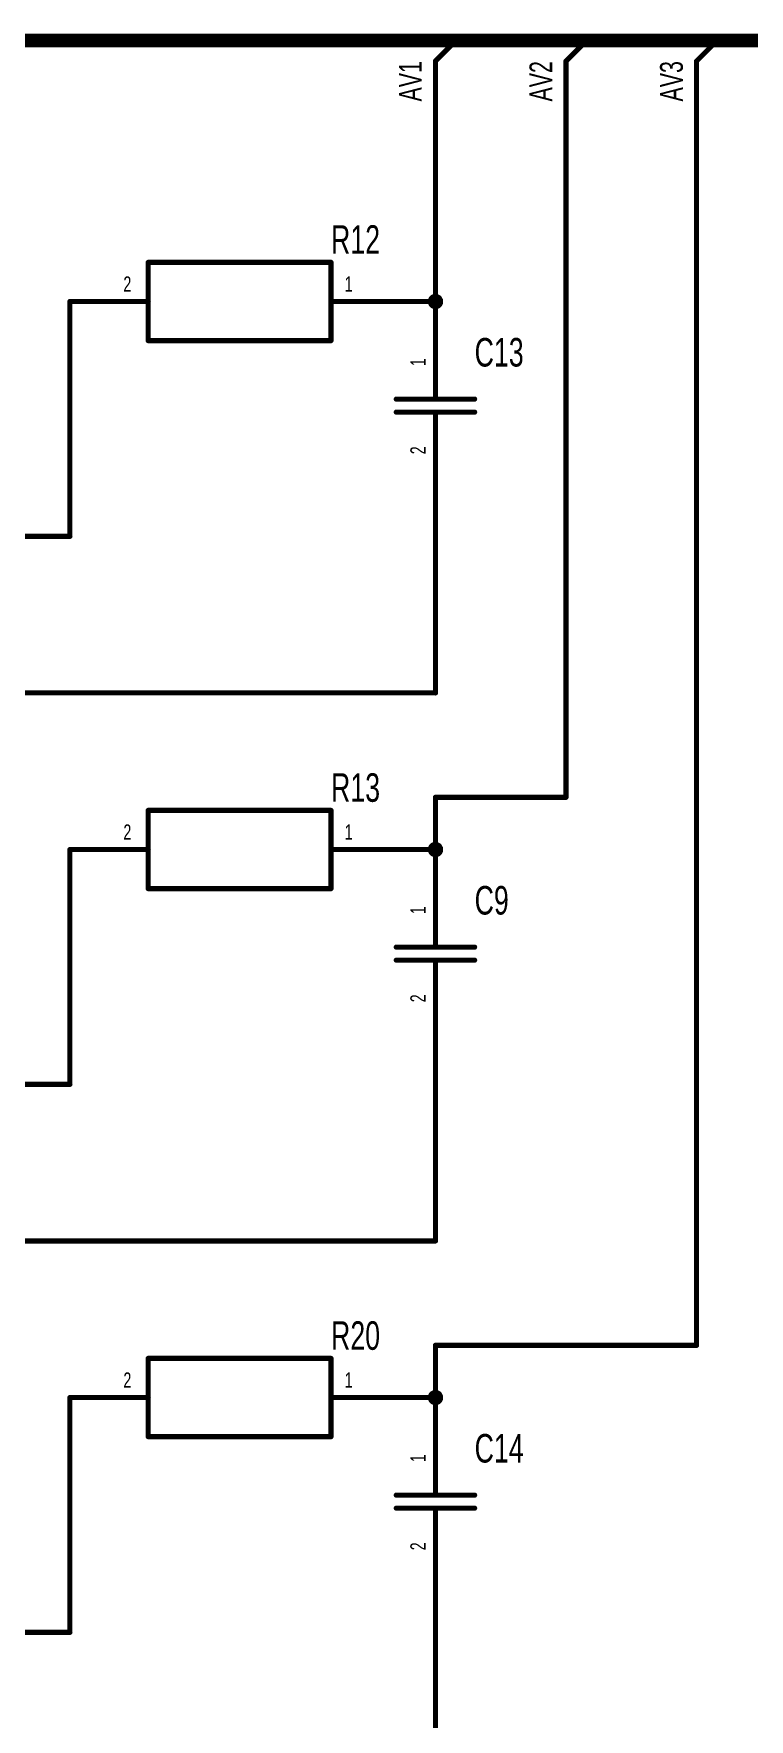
# Model space of a CAD drawing. Extents: x -4.5 to 18.4, y -0.7 to 15.5.
# Drawn here: x 5.881 to 7.251, y 2.314 to 5.543 of the extents above; entities that cross this region are included whole.
import ezdxf
from ezdxf.enums import TextEntityAlignment as Align

# ---------------------------------------------------------------- set-up
doc = ezdxf.new("R2010")
doc.units = 0
doc.header["$MEASUREMENT"] = 0
for name, color, linetype in [('Bus', 180, 'Continuous'), ('Element', 253, 'Continuous'), ('Net', 50, 'Continuous'), ('Pin', 50, 'Continuous')]:
    doc.layers.add(name, color=color, linetype=linetype)

msp = doc.modelspace()

# ---------------------------------------------------------------- linework, layer by layer
at = {"layer": 'Bus', "linetype": 'Continuous', "const_width": 0.0262}
msp.add_lwpolyline([(1, 5.5304), (7.55, 5.5304)], dxfattribs=at)
at = {"layer": 'Element', "linetype": 'Continuous', "const_width": 0.0049}
for points in [[(6.0975, 5.1054, 1), (6.1025, 5.1054, 1), (6.0975, 5.1054, 1)], [(6.0975, 5.1054, 1), (6.1025, 5.1054, 1), (6.0975, 5.1054, 1)], [(6.4475, 5.1054, 1), (6.4525, 5.1054, 1), (6.4475, 5.1054, 1)], [(6.4475, 5.1054, 1), (6.4525, 5.1054, 1), (6.4475, 5.1054, 1)], [(6.0975, 4.9554, 1), (6.1025, 4.9554, 1), (6.0975, 4.9554, 1)], [(6.0975, 4.9554, 1), (6.1025, 4.9554, 1), (6.0975, 4.9554, 1)], [(6.4475, 4.9554, 1), (6.4525, 4.9554, 1), (6.4475, 4.9554, 1)], [(6.4475, 4.9554, 1), (6.4525, 4.9554, 1), (6.4475, 4.9554, 1)], [(6.6475, 4.8804, 1), (6.6525, 4.8804, 1), (6.6475, 4.8804, 1)], [(6.5725, 4.8434, 1), (6.5775, 4.8434, 1), (6.5725, 4.8434, 1)], [(6.6475, 4.8434, 1), (6.6525, 4.8434, 1), (6.6475, 4.8434, 1)], [(6.7225, 4.8434, 1), (6.7275, 4.8434, 1), (6.7225, 4.8434, 1)], [(6.5725, 4.8184, 1), (6.5775, 4.8184, 1), (6.5725, 4.8184, 1)], [(6.6475, 4.8184, 1), (6.6525, 4.8184, 1), (6.6475, 4.8184, 1)], [(6.7225, 4.8184, 1), (6.7275, 4.8184, 1), (6.7225, 4.8184, 1)], [(6.6475, 4.7804, 1), (6.6525, 4.7804, 1), (6.6475, 4.7804, 1)], [(6.0975, 4.0554, 1), (6.1025, 4.0554, 1), (6.0975, 4.0554, 1)], [(6.0975, 4.0554, 1), (6.1025, 4.0554, 1), (6.0975, 4.0554, 1)], [(6.4475, 4.0554, 1), (6.4525, 4.0554, 1), (6.4475, 4.0554, 1)], [(6.4475, 4.0554, 1), (6.4525, 4.0554, 1), (6.4475, 4.0554, 1)], [(6.0975, 3.9054, 1), (6.1025, 3.9054, 1), (6.0975, 3.9054, 1)], [(6.0975, 3.9054, 1), (6.1025, 3.9054, 1), (6.0975, 3.9054, 1)], [(6.4475, 3.9054, 1), (6.4525, 3.9054, 1), (6.4475, 3.9054, 1)], [(6.4475, 3.9054, 1), (6.4525, 3.9054, 1), (6.4475, 3.9054, 1)], [(6.6475, 3.8304, 1), (6.6525, 3.8304, 1), (6.6475, 3.8304, 1)], [(6.5725, 3.7934, 1), (6.5775, 3.7934, 1), (6.5725, 3.7934, 1)], [(6.6475, 3.7934, 1), (6.6525, 3.7934, 1), (6.6475, 3.7934, 1)], [(6.7225, 3.7934, 1), (6.7275, 3.7934, 1), (6.7225, 3.7934, 1)], [(6.5725, 3.7684, 1), (6.5775, 3.7684, 1), (6.5725, 3.7684, 1)], [(6.6475, 3.7684, 1), (6.6525, 3.7684, 1), (6.6475, 3.7684, 1)], [(6.7225, 3.7684, 1), (6.7275, 3.7684, 1), (6.7225, 3.7684, 1)], [(6.6475, 3.7304, 1), (6.6525, 3.7304, 1), (6.6475, 3.7304, 1)], [(6.0975, 3.0054, 1), (6.1025, 3.0054, 1), (6.0975, 3.0054, 1)], [(6.0975, 3.0054, 1), (6.1025, 3.0054, 1), (6.0975, 3.0054, 1)], [(6.4475, 3.0054, 1), (6.4525, 3.0054, 1), (6.4475, 3.0054, 1)], [(6.4475, 3.0054, 1), (6.4525, 3.0054, 1), (6.4475, 3.0054, 1)], [(6.0975, 2.8554, 1), (6.1025, 2.8554, 1), (6.0975, 2.8554, 1)], [(6.0975, 2.8554, 1), (6.1025, 2.8554, 1), (6.0975, 2.8554, 1)], [(6.4475, 2.8554, 1), (6.4525, 2.8554, 1), (6.4475, 2.8554, 1)], [(6.4475, 2.8554, 1), (6.4525, 2.8554, 1), (6.4475, 2.8554, 1)], [(6.6475, 2.7804, 1), (6.6525, 2.7804, 1), (6.6475, 2.7804, 1)], [(6.5725, 2.7434, 1), (6.5775, 2.7434, 1), (6.5725, 2.7434, 1)], [(6.6475, 2.7434, 1), (6.6525, 2.7434, 1), (6.6475, 2.7434, 1)], [(6.7225, 2.7434, 1), (6.7275, 2.7434, 1), (6.7225, 2.7434, 1)], [(6.5725, 2.7184, 1), (6.5775, 2.7184, 1), (6.5725, 2.7184, 1)], [(6.6475, 2.7184, 1), (6.6525, 2.7184, 1), (6.6475, 2.7184, 1)], [(6.7225, 2.7184, 1), (6.7275, 2.7184, 1), (6.7225, 2.7184, 1)], [(6.6475, 2.6804, 1), (6.6525, 2.6804, 1), (6.6475, 2.6804, 1)]]:
    msp.add_lwpolyline(points, format="xyb", dxfattribs=at)
at = {"layer": 'Element', "linetype": 'Continuous', "const_width": 0.0098}
for points in [[(6.1, 4.9554), (6.1, 5.1054)], [(6.45, 5.1054), (6.1, 5.1054)], [(6.45, 5.1054), (6.45, 4.9554)], [(6.45, 4.9554), (6.1, 4.9554)], [(6.65, 4.8804), (6.65, 4.8434)], [(6.575, 4.8434), (6.725, 4.8434)], [(6.575, 4.8184), (6.725, 4.8184)], [(6.65, 4.8184), (6.65, 4.7804)], [(6.1, 3.9054), (6.1, 4.0554)], [(6.45, 4.0554), (6.1, 4.0554)], [(6.45, 4.0554), (6.45, 3.9054)], [(6.45, 3.9054), (6.1, 3.9054)], [(6.65, 3.8304), (6.65, 3.7934)], [(6.575, 3.7934), (6.725, 3.7934)], [(6.575, 3.7684), (6.725, 3.7684)], [(6.65, 3.7684), (6.65, 3.7304)], [(6.1, 2.8554), (6.1, 3.0054)], [(6.45, 3.0054), (6.1, 3.0054)], [(6.45, 3.0054), (6.45, 2.8554)], [(6.45, 2.8554), (6.1, 2.8554)], [(6.65, 2.7804), (6.65, 2.7434)], [(6.575, 2.7434), (6.725, 2.7434)], [(6.575, 2.7184), (6.725, 2.7184)], [(6.65, 2.7184), (6.65, 2.6804)]]:
    msp.add_lwpolyline(points, dxfattribs=at)
at = {"layer": 'Net', "linetype": 'Continuous', "const_width": 0.0098}
for points in [[(6.65, 5.491), (6.6894, 5.5304)], [(6.9, 5.491), (6.9394, 5.5304)], [(7.15, 5.491), (7.1894, 5.5304)], [(6.65, 5.0304), (6.65, 5.491)], [(6.9, 4.0804), (6.9, 5.491)], [(7.15, 3.0304), (7.15, 5.491)], [(6.6402, 5.0304), (6.6406, 5.0273), (6.642, 5.0246), (6.6442, 5.0224), (6.647, 5.021), (6.65, 5.0205), (6.653, 5.021), (6.6558, 5.0224), (6.658, 5.0246), (6.6594, 5.0273), (6.6598, 5.0304), (6.6594, 5.0334), (6.658, 5.0361), (6.6558, 5.0383), (6.653, 5.0397), (6.65, 5.0402), (6.647, 5.0397), (6.6442, 5.0383), (6.642, 5.0361), (6.6406, 5.0334), (6.6402, 5.0304)], [(5.95, 4.5804), (5.95, 5.0304)], [(6.6, 5.0304), (6.65, 5.0304)], [(6.65, 4.6304), (6.65, 4.2804)], [(5.65, 4.5804), (5.95, 4.5804)], [(6.65, 4.2804), (4.8, 4.2804)], [(6.65, 3.9804), (6.65, 4.0804)], [(6.65, 4.0804), (6.9, 4.0804)], [(5.95, 3.5304), (5.95, 3.9804)], [(6.6, 3.9804), (6.65, 3.9804)], [(6.6402, 3.9804), (6.6406, 3.9773), (6.642, 3.9746), (6.6442, 3.9724), (6.647, 3.971), (6.65, 3.9705), (6.653, 3.971), (6.6558, 3.9724), (6.658, 3.9746), (6.6594, 3.9773), (6.6598, 3.9804), (6.6594, 3.9834), (6.658, 3.9861), (6.6558, 3.9883), (6.653, 3.9897), (6.65, 3.9902), (6.647, 3.9897), (6.6442, 3.9883), (6.642, 3.9861), (6.6406, 3.9834), (6.6402, 3.9804)], [(6.65, 3.5804), (6.65, 3.2304)], [(5.65, 3.5304), (5.95, 3.5304)], [(6.65, 3.2304), (4.8, 3.2304)], [(6.65, 2.9304), (6.65, 3.0304)], [(6.65, 3.0304), (7.15, 3.0304)], [(6.6402, 2.9304), (6.6406, 2.9273), (6.642, 2.9246), (6.6442, 2.9224), (6.647, 2.921), (6.65, 2.9205), (6.653, 2.921), (6.6558, 2.9224), (6.658, 2.9246), (6.6594, 2.9273), (6.6598, 2.9304), (6.6594, 2.9334), (6.658, 2.9361), (6.6558, 2.9383), (6.653, 2.9397), (6.65, 2.9402), (6.647, 2.9397), (6.6442, 2.9383), (6.642, 2.9361), (6.6406, 2.9334), (6.6402, 2.9304)], [(5.95, 2.4804), (5.95, 2.9304)], [(6.6, 2.9304), (6.65, 2.9304)], [(6.65, 2.5304), (6.65, 2.1804)], [(5.65, 2.4804), (5.95, 2.4804)]]:
    msp.add_lwpolyline(points, dxfattribs=at)
at = {"layer": 'Net', "linetype": 'Continuous', "const_width": 0.0049}
for points in [[(6.6869, 5.5304, 1), (6.6918, 5.5304, 1), (6.6869, 5.5304, 1)], [(6.9369, 5.5304, 1), (6.9418, 5.5304, 1), (6.9369, 5.5304, 1)], [(7.1869, 5.5304, 1), (7.1918, 5.5304, 1), (7.1869, 5.5304, 1)], [(6.6475, 5.491, 1), (6.6525, 5.491, 1), (6.6475, 5.491, 1)], [(6.6475, 5.491, 1), (6.6525, 5.491, 1), (6.6475, 5.491, 1)], [(6.8975, 5.491, 1), (6.9025, 5.491, 1), (6.8975, 5.491, 1)], [(6.8975, 5.491, 1), (6.9025, 5.491, 1), (6.8975, 5.491, 1)], [(7.1475, 5.491, 1), (7.1525, 5.491, 1), (7.1475, 5.491, 1)], [(7.1475, 5.491, 1), (7.1525, 5.491, 1), (7.1475, 5.491, 1)], [(5.9475, 5.0304, 1), (5.9525, 5.0304, 1), (5.9475, 5.0304, 1)], [(6.5975, 5.0304, 1), (6.6025, 5.0304, 1), (6.5975, 5.0304, 1)], [(6.6377, 5.0304, 1), (6.6426, 5.0304, 1), (6.6377, 5.0304, 1)], [(6.6475, 5.0304, 1), (6.6525, 5.0304, 1), (6.6475, 5.0304, 1)], [(6.6475, 5.0304, 1), (6.6525, 5.0304, 1), (6.6475, 5.0304, 1)], [(6.6475, 4.6304, 1), (6.6525, 4.6304, 1), (6.6475, 4.6304, 1)], [(5.9475, 4.5804, 1), (5.9525, 4.5804, 1), (5.9475, 4.5804, 1)], [(5.9475, 4.5804, 1), (5.9525, 4.5804, 1), (5.9475, 4.5804, 1)], [(6.6475, 4.2804, 1), (6.6525, 4.2804, 1), (6.6475, 4.2804, 1)], [(6.6475, 4.2804, 1), (6.6525, 4.2804, 1), (6.6475, 4.2804, 1)], [(6.6475, 4.0804, 1), (6.6525, 4.0804, 1), (6.6475, 4.0804, 1)], [(6.6475, 4.0804, 1), (6.6525, 4.0804, 1), (6.6475, 4.0804, 1)], [(6.8975, 4.0804, 1), (6.9025, 4.0804, 1), (6.8975, 4.0804, 1)], [(6.8975, 4.0804, 1), (6.9025, 4.0804, 1), (6.8975, 4.0804, 1)], [(5.9475, 3.9804, 1), (5.9525, 3.9804, 1), (5.9475, 3.9804, 1)], [(6.5975, 3.9804, 1), (6.6025, 3.9804, 1), (6.5975, 3.9804, 1)], [(6.6377, 3.9804, 1), (6.6426, 3.9804, 1), (6.6377, 3.9804, 1)], [(6.6475, 3.9804, 1), (6.6525, 3.9804, 1), (6.6475, 3.9804, 1)], [(6.6475, 3.9804, 1), (6.6525, 3.9804, 1), (6.6475, 3.9804, 1)], [(6.6475, 3.5804, 1), (6.6525, 3.5804, 1), (6.6475, 3.5804, 1)], [(5.9475, 3.5304, 1), (5.9525, 3.5304, 1), (5.9475, 3.5304, 1)], [(5.9475, 3.5304, 1), (5.9525, 3.5304, 1), (5.9475, 3.5304, 1)], [(6.6475, 3.2304, 1), (6.6525, 3.2304, 1), (6.6475, 3.2304, 1)], [(6.6475, 3.2304, 1), (6.6525, 3.2304, 1), (6.6475, 3.2304, 1)], [(6.6475, 3.0304, 1), (6.6525, 3.0304, 1), (6.6475, 3.0304, 1)], [(6.6475, 3.0304, 1), (6.6525, 3.0304, 1), (6.6475, 3.0304, 1)], [(7.1475, 3.0304, 1), (7.1525, 3.0304, 1), (7.1475, 3.0304, 1)], [(7.1475, 3.0304, 1), (7.1525, 3.0304, 1), (7.1475, 3.0304, 1)], [(5.9475, 2.9304, 1), (5.9525, 2.9304, 1), (5.9475, 2.9304, 1)], [(6.5975, 2.9304, 1), (6.6025, 2.9304, 1), (6.5975, 2.9304, 1)], [(6.6377, 2.9304, 1), (6.6426, 2.9304, 1), (6.6377, 2.9304, 1)], [(6.6475, 2.9304, 1), (6.6525, 2.9304, 1), (6.6475, 2.9304, 1)], [(6.6475, 2.9304, 1), (6.6525, 2.9304, 1), (6.6475, 2.9304, 1)], [(6.6475, 2.5304, 1), (6.6525, 2.5304, 1), (6.6475, 2.5304, 1)], [(5.9475, 2.4804, 1), (5.9525, 2.4804, 1), (5.9475, 2.4804, 1)], [(5.9475, 2.4804, 1), (5.9525, 2.4804, 1), (5.9475, 2.4804, 1)]]:
    msp.add_lwpolyline(points, format="xyb", dxfattribs=at)
at = {"layer": 'Pin', "linetype": 'Continuous', "const_width": 0.0049}
for points in [[(5.9475, 5.0304, 1), (5.9525, 5.0304, 1), (5.9475, 5.0304, 1)], [(6.0975, 5.0304, 1), (6.1025, 5.0304, 1), (6.0975, 5.0304, 1)], [(6.4475, 5.0304, 1), (6.4525, 5.0304, 1), (6.4475, 5.0304, 1)], [(6.5975, 5.0304, 1), (6.6025, 5.0304, 1), (6.5975, 5.0304, 1)], [(6.6475, 5.0304, 1), (6.6525, 5.0304, 1), (6.6475, 5.0304, 1)], [(6.6475, 4.8804, 1), (6.6525, 4.8804, 1), (6.6475, 4.8804, 1)], [(6.6475, 4.7804, 1), (6.6525, 4.7804, 1), (6.6475, 4.7804, 1)], [(6.6475, 4.6304, 1), (6.6525, 4.6304, 1), (6.6475, 4.6304, 1)], [(5.9475, 3.9804, 1), (5.9525, 3.9804, 1), (5.9475, 3.9804, 1)], [(6.0975, 3.9804, 1), (6.1025, 3.9804, 1), (6.0975, 3.9804, 1)], [(6.4475, 3.9804, 1), (6.4525, 3.9804, 1), (6.4475, 3.9804, 1)], [(6.5975, 3.9804, 1), (6.6025, 3.9804, 1), (6.5975, 3.9804, 1)], [(6.6475, 3.9804, 1), (6.6525, 3.9804, 1), (6.6475, 3.9804, 1)], [(6.6475, 3.8304, 1), (6.6525, 3.8304, 1), (6.6475, 3.8304, 1)], [(6.6475, 3.7304, 1), (6.6525, 3.7304, 1), (6.6475, 3.7304, 1)], [(6.6475, 3.5804, 1), (6.6525, 3.5804, 1), (6.6475, 3.5804, 1)], [(5.9475, 2.9304, 1), (5.9525, 2.9304, 1), (5.9475, 2.9304, 1)], [(6.0975, 2.9304, 1), (6.1025, 2.9304, 1), (6.0975, 2.9304, 1)], [(6.4475, 2.9304, 1), (6.4525, 2.9304, 1), (6.4475, 2.9304, 1)], [(6.5975, 2.9304, 1), (6.6025, 2.9304, 1), (6.5975, 2.9304, 1)], [(6.6475, 2.9304, 1), (6.6525, 2.9304, 1), (6.6475, 2.9304, 1)], [(6.6475, 2.7804, 1), (6.6525, 2.7804, 1), (6.6475, 2.7804, 1)], [(6.6475, 2.6804, 1), (6.6525, 2.6804, 1), (6.6475, 2.6804, 1)], [(6.6475, 2.5304, 1), (6.6525, 2.5304, 1), (6.6475, 2.5304, 1)]]:
    msp.add_lwpolyline(points, format="xyb", dxfattribs=at)
at = {"layer": 'Pin', "linetype": 'Continuous', "const_width": 0.0098}
for points in [[(6.1, 5.0304), (5.95, 5.0304)], [(6.45, 5.0304), (6.6, 5.0304)], [(6.65, 4.8804), (6.65, 5.0304)], [(6.65, 4.7804), (6.65, 4.6304)], [(6.1, 3.9804), (5.95, 3.9804)], [(6.45, 3.9804), (6.6, 3.9804)], [(6.65, 3.8304), (6.65, 3.9804)], [(6.65, 3.7304), (6.65, 3.5804)], [(6.1, 2.9304), (5.95, 2.9304)], [(6.45, 2.9304), (6.6, 2.9304)], [(6.65, 2.7804), (6.65, 2.9304)], [(6.65, 2.6804), (6.65, 2.5304)]]:
    msp.add_lwpolyline(points, dxfattribs=at)

# ---------------------------------------------------------------- texts
at = {"layer": 'Element', "width": 0.7}
for s, p in [('R12', (6.45, 5.1054)), ('C13', (6.725, 4.8894)), ('R13', (6.45, 4.0554)), ('C9', (6.725, 3.8394)), ('R20', (6.45, 3.0054)), ('C14', (6.725, 2.7894))]:
    msp.add_text(s, height=0.0547, dxfattribs=at).set_placement(p, align=Align.BOTTOM_LEFT)
at = {"layer": 'Net', "width": 0.7}
for s, p in [('AV1', (6.6369, 5.491)), ('AV2', (6.8869, 5.491)), ('AV3', (7.1369, 5.491))]:
    msp.add_text(s, height=0.0437, rotation=90, dxfattribs=at).set_placement(p, align=Align.BOTTOM_RIGHT)
at = {"layer": 'Pin', "width": 0.7}
for s, p in [('2', (6.0524, 5.0785)), ('1', (6.4762, 5.0785)), ('2', (6.0524, 4.0285)), ('1', (6.4762, 4.0285)), ('2', (6.0524, 2.9785)), ('1', (6.4762, 2.9785))]:
    msp.add_text(s, height=0.0292, dxfattribs=at).set_placement(p, align=Align.TOP_LEFT)
for s, p in [('1', (6.6019, 4.9066)), ('2', (6.6019, 4.7377)), ('1', (6.6019, 3.8566)), ('2', (6.6019, 3.6877)), ('1', (6.6019, 2.8066)), ('2', (6.6019, 2.6377))]:
    msp.add_text(s, height=0.0292, rotation=90, dxfattribs=at).set_placement(p, align=Align.TOP_LEFT)

doc.saveas('drawing.dxf')
